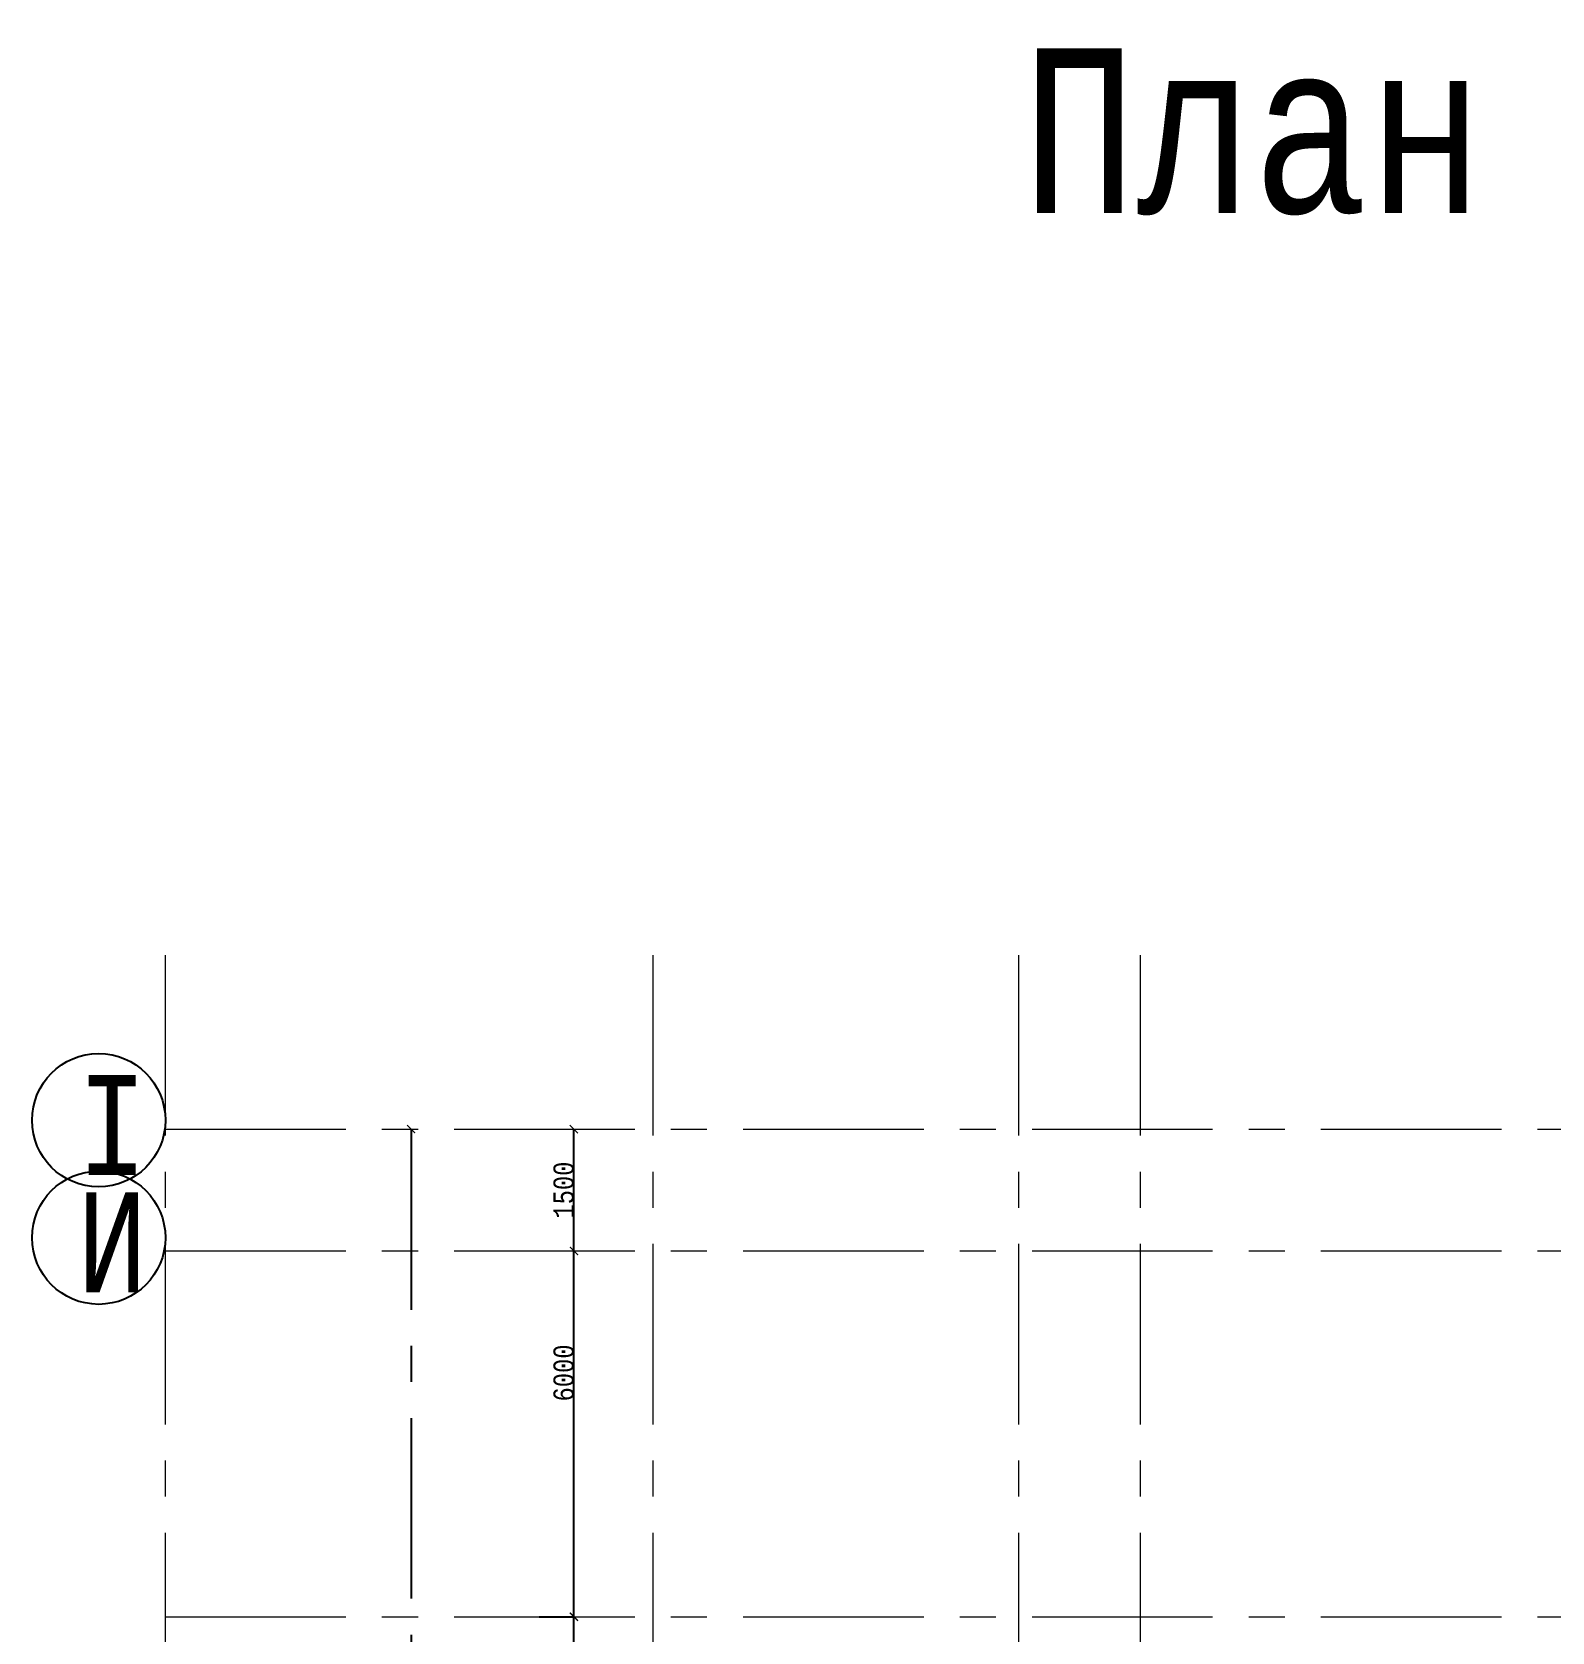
# Model space of a CAD drawing. Header units: millimetres. Extents: x -689206 to 4969298, y -1019800 to 703299.
# Drawn here: x 426641 to 445349, y -55896 to -36200 of the extents above; entities that cross this region are included whole.
import ezdxf

# ---------------------------------------------------------------- set-up
doc = ezdxf.new("R2010")
doc.units = ezdxf.units.MM
doc.linetypes.add('JIS_02_4.0', pattern=[5.5, 4, -1.5])
doc.linetypes.add('осеваяX2', pattern=[101.6, 63.5, -12.7, 12.7, -12.7])
doc.layers.add('сваи', color=7, linetype='JIS_02_4.0', lineweight=30)
doc.layers.add('стены', color=7, linetype='Continuous', lineweight=20)
doc.layers.add('сетка', color=104, linetype='Continuous')
doc.styles.add('Аннотативный', font='isocteur.ttf', dxfattribs={"width": 0.7, "height": 250})
doc.dimstyles.new('Аннотативный', dxfattribs={"dimscale": 0, "dimtxt": 250, "dimasz": 100, "dimexe": 1.25, "dimexo": 0.625, "dimtad": 1, "dimdec": 0, "dimtxsty": 'Аннотативный', "dimblk": 'ARCHTICK', "dimcen": 2.5, "dimadec": 0, "dimazin": 0, "dimtfac": 1, "dimtdec": 0, "dimtmove": 0, "dimatfit": 3, "dimfxl": 1, "dimarcsym": 0})

# ---------------------------------------------------------------- blocks, each defined once
blk = doc.blocks.new('_ArchTick')
at = {"color": 0, "linetype": 'ByBlock', "const_width": 0.15}
blk.add_lwpolyline([(-0.5, -0.5), (0.5, 0.5)], dxfattribs=at)
blk = doc.blocks.new('*D2100')
at = {"layer": 'Defpoints', "color": 0, "linetype": 'осеваяX2', "lineweight": 20, "ltscale": 35, "transparency": 16777216}
for p in [(431306, -49706), (431306, -91710), (431306, -91710)]:
    blk.add_point(p, dxfattribs=at)
at = {"layer": 'сваи', "color": 0, "linetype": 'осеваяX2', "lineweight": -2, "ltscale": 35, "transparency": 16777216}
for p, q in [((431306, -49706), (431307, -49706)), ((431306, -49706), (431306, -91710)), ((431306, -91710), (431307, -91710))]:
    blk.add_line(p, q, dxfattribs=at)
at = {"layer": 'сваи', "color": 0, "linetype": 'осеваяX2', "lineweight": -2, "ltscale": 35, "transparency": 16777216, "xscale": 100, "yscale": 100, "zscale": 100}
for p, rotation in [((431306, -49706), 90), ((431306, -91710), 270)]:
    blk.add_blockref('_ArchTick', p, dxfattribs=dict(at, rotation=rotation))
at = {"layer": 'сваи', "color": 0, "linetype": 'осеваяX2', "lineweight": 18, "ltscale": 35, "transparency": 16777216, "insert": (431180, -70708), "char_height": 250, "attachment_point": 5, "rotation": 90, "style": 'Аннотативный'}
blk.add_mtext('42000', dxfattribs=at)
blk = doc.blocks.new('*D2112')
at = {"layer": 'Defpoints', "color": 0, "linetype": 'ByBlock', "lineweight": 20, "ltscale": 35, "transparency": 16777216}
for p in [(432881, -55708), (433310, -55708), (433310, -58735)]:
    blk.add_point(p, dxfattribs=at)
at = {"layer": 'сваи', "color": 0, "linetype": 'ByBlock', "lineweight": -2, "ltscale": 35, "transparency": 16777216}
for p, q in [((432882, -55708), (433311, -55708)), ((433310, -58735), (433310, -55708)), ((433311, -58735), (433311, -58735))]:
    blk.add_line(p, q, dxfattribs=at)
at = {"layer": 'сваи', "color": 0, "linetype": 'ByBlock', "lineweight": -2, "ltscale": 35, "transparency": 16777216, "xscale": 100, "yscale": 100, "zscale": 100}
for p, rotation in [((433310, -55708), 90), ((433310, -58735), 270)]:
    blk.add_blockref('_ArchTick', p, dxfattribs=dict(at, rotation=rotation))
at = {"layer": 'сваи', "color": 0, "linetype": 'ByBlock', "lineweight": 20, "ltscale": 35, "transparency": 16777216, "insert": (433184, -57221), "char_height": 250, "attachment_point": 5, "rotation": 90, "style": 'Аннотативный'}
blk.add_mtext('3000', dxfattribs=at)
blk = doc.blocks.new('*D2113')
at = {"layer": 'Defpoints', "color": 0, "linetype": 'ByBlock', "lineweight": 20, "ltscale": 35, "transparency": 16777216}
for p in [(433311, -49706), (433311, -49706), (433311, -55708)]:
    blk.add_point(p, dxfattribs=at)
at = {"layer": 'сваи', "color": 0, "linetype": 'ByBlock', "lineweight": -2, "ltscale": 35, "transparency": 16777216}
for p, q in [((433311, -55708), (433311, -49706)), ((433312, -49706), (433313, -49706)), ((433312, -55708), (433313, -55708))]:
    blk.add_line(p, q, dxfattribs=at)
at = {"layer": 'сваи', "color": 0, "linetype": 'ByBlock', "lineweight": -2, "ltscale": 35, "transparency": 16777216, "xscale": 100, "yscale": 100, "zscale": 100}
for p, rotation in [((433311, -49706), 90), ((433311, -55708), 270)]:
    blk.add_blockref('_ArchTick', p, dxfattribs=dict(at, rotation=rotation))
at = {"layer": 'сваи', "color": 0, "linetype": 'ByBlock', "lineweight": 20, "ltscale": 35, "transparency": 16777216, "insert": (433186, -52707), "char_height": 250, "attachment_point": 5, "rotation": 90, "style": 'Аннотативный'}
blk.add_mtext('6000', dxfattribs=at)
blk = doc.blocks.new('*D2114')
at = {"layer": 'Defpoints', "color": 0, "linetype": 'ByBlock', "lineweight": 20, "ltscale": 35, "transparency": 16777216}
for p in [(433311, -49706), (433311, -49706), (433311, -51206)]:
    blk.add_point(p, dxfattribs=at)
at = {"layer": 'сваи', "color": 0, "linetype": 'ByBlock', "lineweight": -2, "ltscale": 35, "transparency": 16777216}
for p, q in [((433311, -49706), (433310, -49706)), ((433311, -51206), (433311, -49706)), ((433311, -51206), (433310, -51206))]:
    blk.add_line(p, q, dxfattribs=at)
at = {"layer": 'сваи', "color": 0, "linetype": 'ByBlock', "lineweight": -2, "ltscale": 35, "transparency": 16777216, "xscale": 100, "yscale": 100, "zscale": 100}
for p, rotation in [((433311, -49706), 90), ((433311, -51206), 270)]:
    blk.add_blockref('_ArchTick', p, dxfattribs=dict(at, rotation=rotation))
at = {"layer": 'сваи', "color": 0, "linetype": 'ByBlock', "lineweight": 20, "ltscale": 35, "transparency": 16777216, "insert": (433186, -50456), "char_height": 250, "attachment_point": 5, "rotation": 90, "style": 'Аннотативный'}
blk.add_mtext('1500', dxfattribs=at)

msp = doc.modelspace()

# ---------------------------------------------------------------- linework, layer by layer
at = {"layer": 'сетка'}
for centre in [(427461.6, -49596.2), (427461.6, -51041.8)]:
    msp.add_circle(centre, 820.6, dxfattribs=at)
at = {"layer": 'стены', "linetype": 'осеваяX2', "lineweight": 18, "ltscale": 35}
for p, q in [((428281.1, -47562.3), (428281.1, -91709.8)), ((434281.1, -47562.3), (434281.1, -91709.8)), ((438781.1, -47562.3), (438781.1, -91709.8)), ((440281.1, -47562.3), (440281.1, -91709.8)), ((428281.1, -49705.8), (450999.1, -49705.8)), ((428281.1, -51205.8), (494281.1, -51205.8)), ((428281.1, -55707.8), (494281.1, -55707.8))]:
    msp.add_line(p, q, dxfattribs=at)

# ---------------------------------------------------------------- texts
at = {"layer": 'сетка', "color": 0, "char_height": 1230.9, "width": 181.646, "attachment_point": 1, "style": 'Аннотативный'}
for s, insert in [('І', (427197.4, -49038.1)), ('И', (427197.4, -50483.7))]:
    msp.add_mtext(s, dxfattribs=dict(at, insert=insert))
at = {"layer": 'стены', "insert": (438821.9, -36403.1), "char_height": 2025.246, "width": 76858.328, "attachment_point": 1, "style": 'Аннотативный'}
msp.add_mtext('План 5,6 поверху (62 НОМЕРА)', dxfattribs=at)

# ---------------------------------------------------------------- dimensions: what is measured, and where the dimension line sits
at = {"layer": 'сваи', "linetype": 'осеваяX2', "lineweight": 18, "ltscale": 35}
dim = msp.add_linear_dim(base=(431305.6, -91709.8), p1=(431305.6, -49705.8), p2=(431305.6, -91709.8), angle=90, text='42000', dimstyle='Аннотативный', dxfattribs=at)
dim.commit()
dim.dimension.update_dxf_attribs({"geometry": '*D2100', "text_midpoint": (431180, -70707.8)})
at = {"layer": 'сваи', "linetype": 'ByBlock', "lineweight": 20, "ltscale": 35}
for base, p1, p2, text, picture, middle in [((433311.3, -49705.8), (433311.3, -55707.8), (433311.3, -49705.8), '6000', '*D2113', (433185.6, -52706.8)), ((433310, -55707.8), (433310, -58735.2), (432881.3, -55707.8), '3000', '*D2112', (433184.4, -57221.5))]:
    dim = msp.add_linear_dim(base=base, p1=p1, p2=p2, angle=90, text=text, dimstyle='Аннотативный', dxfattribs=at)
    dim.commit()
    dim.dimension.update_dxf_attribs({"geometry": picture, "text_midpoint": middle})
dim = msp.add_linear_dim(base=(433311.3, -49705.8), p1=(433311.3, -51205.8), p2=(433311.3, -49705.8), angle=90, dimstyle='Аннотативный', dxfattribs=at)
dim.commit()
dim.dimension.update_dxf_attribs({"geometry": '*D2114', "text_midpoint": (433185.6, -50455.8)})

doc.saveas('drawing.dxf')
